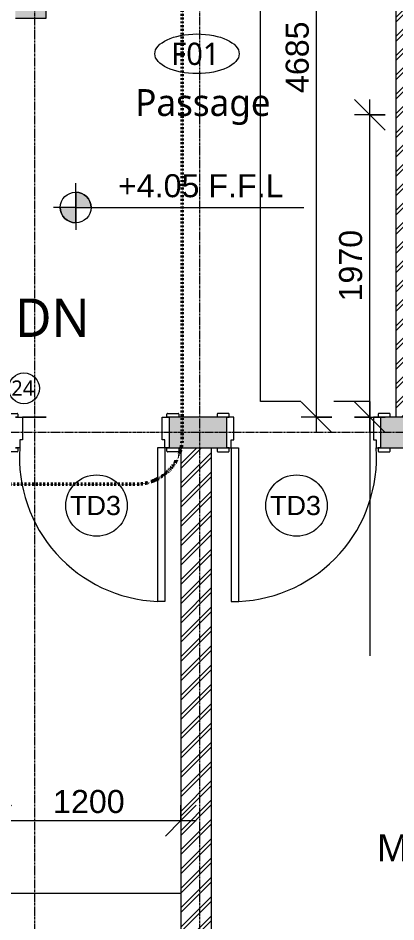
# Model space of a CAD drawing. Header units: millimetres. Extents: x -12746 to 995452, y -409013 to 338495.
# Drawn here: x -3022 to -564, y -5450 to 437 of the extents above; entities that cross this region are included whole.
import ezdxf

# ---------------------------------------------------------------- set-up
doc = ezdxf.new("R2010")
doc.units = ezdxf.units.MM
for name, pattern in [('Callout Boundary', [2.38125, 1.190625, -1.190625]), ('Grid Line', [22.225, 12.7, -3.175, 3.175, -3.175]), ('Overhead', [3.96875, 2.38125, -1.5875])]:
    doc.linetypes.add(name, pattern=pattern)
for name, color, linetype, lineweight in [('A-ANNO-DIMS', 211, 'Continuous', 9), ('A-ANNO-DIMS-100', 211, 'Continuous', 9), ('A-ANNO-NOTE', 131, 'Continuous', 9), ('A-ANNO-SYMB', 150, 'Continuous', 9), ('A-AREA-IDEN', 2, 'Continuous', 9), ('A-DETL-GENF', 92, 'Continuous', 9), ('A-DETL-THIN', 151, 'Continuous', 9), ('A-DOOR', 31, 'Continuous', 9), ('A-DOOR-IDEN', 31, 'Continuous', 18), ('A-FLOR', 192, 'Continuous', 9), ('A-FLOR-OVHD', 1, 'Overhead', 18), ('A-WALL', 113, 'Continuous', 9), ('A-WALL-PATT', 111, 'Continuous', 18), ('G-ANNO-SYMB', 111, 'Continuous', 9), ('S-GRID', 1, 'Continuous', 9), ('S-STRS', 31, 'Continuous', 9), ('S-STRS-IDEN', 31, 'Continuous', 9)]:
    doc.layers.add(name, color=color, linetype=linetype, lineweight=lineweight)
doc.styles.add('Arial', font='arial.ttf', dxfattribs={"height": 150})
doc.styles.add('Arial_3', font='arial.ttf', dxfattribs={"height": 125})
doc.styles.add('Lucida Sans Unicode', font='l_10646.ttf', dxfattribs={"height": 250})
doc.styles.add('Lucida Sans Unicode_1', font='l_10646.ttf', dxfattribs={"height": 175})
doc.styles.add('Lucida Sans Unicode_2', font='l_10646.ttf', dxfattribs={"height": 145})
doc.styles.add('Lucida Sans Unicode_6', font='l_10646.ttf', dxfattribs={"height": 100})
doc.dimstyles.new('100', dxfattribs={"dimscale": 304.8, "dimtxt": 153.03891, "dimasz": 0.656168, "dimexe": 0.328084, "dimexo": 0.0625, "dimgap": 0.016404, "dimtad": 1, "dimdec": 0, "dimzin": 0, "dimdsep": 46, "dimtxsty": 'Arial', "dimblk1": 'OBLIQUE', "dimblk2": 'OBLIQUE', "dimsah": 1, "dimcen": 0.09, "dimdle": 0.328084, "dimazin": 0, "dimtfac": 1, "dimtdec": 4, "dimtix": 1, "dimtmove": 0, "dimatfit": 3, "dimfxl": 0.328084, "dimfxlon": 1, "dimtvp": 1, "dimtolj": 1, "dimtzin": 0, "dimarcsym": 2})
pattern_1 = [(45, (0, 0), (-62.8618, 62.8618), []), (45, (0, 95.25), (-62.8618, 62.8618), [])]

# ---------------------------------------------------------------- blocks, each defined once
blk = doc.blocks.new('BEL-TD2-BED ROOM - TD3-V2-1st Floor FFL')
at = {"layer": 'A-DOOR', "lineweight": 18}
for p, q in [((-563, 100), (-563, 120)), ((-558, 125), (-490, 125)), ((-485, 120), (-485, 100)), ((485, 100), (485, 120)), ((490, 125), (558, 125)), ((563, 120), (563, 100)), ((-485, 100), (-500, 100)), ((-500, 100), (-455, 100)), ((-455, 100), (-455, -46)), ((455, -46), (455, 100)), ((455, 100), (500, 100)), ((500, 100), (485, 100)), ((-472, -46), (-472, -100)), ((-455, -46), (-472, -46)), ((472, -46), (455, -46)), ((472, -100), (472, -46)), ((-563, -120), (-563, -100)), ((-500, -100), (-485, -100)), ((-472, -100), (-500, -100)), ((-485, -100), (-485, -120)), ((423, -100), (423, -1100)), ((472, -100), (423, -100)), ((472, -100), (472, -1100)), ((500, -100), (472, -100)), ((485, -120), (485, -100)), ((485, -100), (500, -100)), ((563, -100), (563, -120)), ((-490, -125), (-558, -125)), ((558, -125), (490, -125)), ((472, -1100), (423, -1100))]:
    blk.add_line(p, q, dxfattribs=at)
for centre, start, end in [((-558, 120), 90, 180), ((-490, 120), 0, 90), ((490, 120), 90, 180), ((558, 120), 0, 90), ((-558, -120), 180, 270), ((-490, -120), 270, 0), ((490, -120), 180, 270), ((558, -120), 270, 0)]:
    blk.add_arc(centre, 5, start, end, dxfattribs=at)
at = {"layer": 'A-DOOR'}
for centre, radius, start, end in [((-558, 120), 5, 150, 180), ((-558, 120), 5, 90, 120), ((-490, 120), 5, 60, 90), ((-490, 120), 5, 0, 30), ((490, 120), 5, 150, 180), ((490, 120), 5, 90, 120), ((558, 120), 5, 60, 90), ((558, 120), 5, 0, 30), ((465, -161.7), 939.1, 176.23052, 267.43397), ((-558, -120), 5, 180, 210), ((-558, -120), 5, 240, 270), ((-490, -120), 5, 270, 300), ((-490, -120), 5, 330, 360), ((490, -120), 5, 180, 210), ((490, -120), 5, 240, 270), ((558, -120), 5, 270, 300), ((558, -120), 5, 330, 0)]:
    blk.add_arc(centre, radius, start, end, dxfattribs=at)
blk = doc.blocks.new('BEL-TD2-BED ROOM - TD3-1678525-1st Floor FFL')
at = {"layer": 'A-DOOR', "lineweight": 18}
for p, q in [((423, 100), (423, 1100)), ((472, 1100), (423, 1100)), ((472, 100), (472, 1100)), ((-563, 120), (-563, 100)), ((-490, 125), (-558, 125)), ((-485, 100), (-485, 120)), ((485, 120), (485, 100)), ((558, 125), (490, 125)), ((563, 100), (563, 120)), ((-500, 100), (-485, 100)), ((-472, 100), (-500, 100)), ((-472, 46), (-472, 100)), ((472, 100), (423, 100)), ((500, 100), (472, 100)), ((472, 100), (472, 46)), ((485, 100), (500, 100)), ((-455, 46), (-472, 46)), ((-455, -100), (-455, 46)), ((472, 46), (455, 46)), ((455, 46), (455, -100)), ((-563, -100), (-563, -120)), ((-485, -100), (-500, -100)), ((-500, -100), (-455, -100)), ((-485, -120), (-485, -100)), ((455, -100), (500, -100)), ((500, -100), (485, -100)), ((485, -100), (485, -120)), ((563, -120), (563, -100)), ((-558, -125), (-490, -125)), ((490, -125), (558, -125))]:
    blk.add_line(p, q, dxfattribs=at)
at = {"layer": 'A-DOOR'}
for centre, radius, start, end in [((465, 161.7), 939.1, 92.56603, 183.76948), ((-558, 120), 5, 150, 180), ((-558, 120), 5, 90, 120), ((-490, 120), 5, 60, 90), ((-490, 120), 5, 0, 30), ((490, 120), 5, 150, 180), ((490, 120), 5, 90, 120), ((558, 120), 5, 60, 90), ((558, 120), 5, 0, 30), ((-558, -120), 5, 180, 210), ((-558, -120), 5, 240, 270), ((-490, -120), 5, 270, 300), ((-490, -120), 5, 330, 0), ((490, -120), 5, 180, 210), ((490, -120), 5, 240, 270), ((558, -120), 5, 270, 300), ((558, -120), 5, 330, 360)]:
    blk.add_arc(centre, radius, start, end, dxfattribs=at)
at = {"layer": 'A-DOOR', "lineweight": 18}
for centre, start, end in [((-558, 120), 90, 180), ((-490, 120), 360, 90), ((490, 120), 90, 180), ((558, 120), 360, 90), ((-558, -120), 180, 270), ((-490, -120), 270, 360), ((490, -120), 180, 270), ((558, -120), 270, 360)]:
    blk.add_arc(centre, 5, start, end, dxfattribs=at)
blk = doc.blocks.new('ROOM-TAG-FINISHES1 - ROOM-TAG-FINISHES-403001-1st Floor FFL')
at = {"layer": 'A-AREA-IDEN'}
blk.add_ellipse((5.187, 0.849), major_axis=(-2.746, 0), ratio=0.469831, dxfattribs=at)
blk = doc.blocks.new('125-lvl - BEL-LVL-1026112-1st Floor FFL')
at = {"layer": 'A-ANNO-NOTE'}
h = blk.add_hatch(color=256, dxfattribs=at)
edge = h.paths.add_edge_path()
edge.add_line((0, 0), (0, 1))
edge.add_arc((0, 0), 1, 0, 90, ccw=False)
edge.add_line((1, 0), (0, 0))
h = blk.add_hatch(color=256, dxfattribs=at)
edge = h.paths.add_edge_path()
edge.add_line((0, 0), (0, -1))
edge.add_arc((0, 0), 1, 180, 270, ccw=False)
edge.add_line((-1, 0), (0, 0))
for p, q in [((0, 0), (0, 1.576)), ((0, 1), (0, 0)), ((0, 0), (-1.454, 0)), ((0, 0), (-1, 0)), ((0, 0), (2.778, 0)), ((0, 0), (0, -1.457)), ((0, -1), (0, 0)), ((0, 0), (1, 0)), ((2.778, 0), (14.847, 0))]:
    blk.add_line(p, q, dxfattribs=at)
blk.add_circle((0, 0), 1, dxfattribs=at)
for start, end in [(0, 90), (180, 270)]:
    blk.add_arc((0, 0), 1, start, end, dxfattribs=at)
blk = doc.blocks.new('DIMBLOCK12-1st Floor FFL')
at = {"layer": 'A-ANNO-DIMS-100', "transparency": 16777216}
for p, q in [((-3163.9, -4790.3), (-3063.9, -4690.3)), ((-3163.9, -4690.3), (-3163.9, -4890.3)), ((-3163.9, -4790.3), (-3163.9, -4690.3)), ((-1963.9, -4790.3), (-1863.9, -4690.3)), ((-1963.9, -4690.3), (-1963.9, -4890.3)), ((-1963.9, -4790.3), (-1963.9, -4690.3)), ((-3263.9, -4790.3), (-1863.9, -4790.3)), ((-3163.9, -4790.3), (-3263.9, -4890.3)), ((-1963.9, -4790.3), (-2063.9, -4890.3))]:
    blk.add_line(p, q, dxfattribs=at)
at = {"layer": 'A-ANNO-DIMS-100', "color": 0, "transparency": 16777216, "insert": (-2794.6, -4590.5), "char_height": 150, "width": 553.765, "attachment_point": 1, "line_spacing_factor": 0.941778, "style": 'Arial'}
blk.add_mtext('1200', dxfattribs=at)
blk = doc.blocks.new('_Oblique')
at = {"color": 0, "linetype": 'ByBlock', "lineweight": -2}
blk.add_line((-0.5, -0.5), (0.5, 0.5), dxfattribs=at)
blk = doc.blocks.new('DIMBLOCK17-1st Floor FFL')
at = {"layer": 'A-ANNO-DIMS-100', "transparency": 16777216}
for p, q in [((-1081.3, 2522.2), (-1181.3, 2622.2)), ((-1081.3, -2262.8), (-1081.3, 2622.2)), ((-1181.3, 2522.2), (-981.3, 2522.2)), ((-1081.3, 2522.2), (-1181.3, 2522.2)), ((-1081.3, 2522.2), (-981.3, 2422.2)), ((-1081.3, -2162.8), (-1181.3, -2062.8)), ((-981.3, -2162.8), (-1181.3, -2162.8)), ((-1081.3, -2162.8), (-981.3, -2262.8)), ((-1081.3, -2162.8), (-981.3, -2162.8))]:
    blk.add_line(p, q, dxfattribs=at)
at = {"layer": 'A-ANNO-DIMS-100', "color": 0, "transparency": 16777216, "insert": (-1281.1, -51.1), "char_height": 150, "width": 553.765, "attachment_point": 1, "rotation": 90, "line_spacing_factor": 0.941778, "style": 'Arial'}
blk.add_mtext('4685', dxfattribs=at)
blk = doc.blocks.new('DIMBLOCK19-1st Floor FFL')
at = {"layer": 'A-ANNO-DIMS-100', "transparency": 16777216}
for p, q in [((-734.1, -192.8), (-834.1, -92.8)), ((-734.1, -2262.8), (-734.1, -92.8)), ((-634.1, -192.8), (-834.1, -192.8)), ((-734.1, -192.8), (-634.1, -292.8)), ((-734.1, -192.8), (-634.1, -192.8)), ((-734.1, -2162.8), (-834.1, -2062.8)), ((-834.1, -2162.8), (-634.1, -2162.8)), ((-734.1, -2162.8), (-834.1, -2162.8)), ((-734.1, -2162.8), (-634.1, -2262.8))]:
    blk.add_line(p, q, dxfattribs=at)
at = {"layer": 'A-ANNO-DIMS-100', "color": 0, "transparency": 16777216, "insert": (-933.8, -1408.6), "char_height": 150, "width": 553.765, "attachment_point": 1, "rotation": 90, "line_spacing_factor": 0.941778, "style": 'Arial'}
blk.add_mtext('1970', dxfattribs=at)
blk = doc.blocks.new('BEL-DOOR TAG - BEL-DOOR TAG-559591-1st Floor FFL')
at = {"layer": 'A-DOOR-IDEN'}
blk.add_circle((-0.464, 0.805), 2, dxfattribs=at)
blk = doc.blocks.new('step-numbering - External finishes-tag-1023582-1st Floor FFL')
at = {"layer": 'A-ANNO-NOTE'}
blk.add_circle((0, 0), 1, dxfattribs=at)

msp = doc.modelspace()

# ---------------------------------------------------------------- hatches: boundary and pattern name
at = {"layer": 'A-DETL-GENF'}
h = msp.add_hatch(color=9, dxfattribs=at)
h.paths.add_polyline_path([(2486.1, -8678.1), (3186.1, -8678.1), (3186.1, -8428.1), (2486.1, -8428.1)])
h.paths.add_polyline_path([(2936.1, -7027.8), (3486.1, -7027.8), (3486.1, -6777.8), (2936.1, -6777.8)])
h.paths.add_polyline_path([(-7038.9, -5262.8), (-7038.9, -5062.8), (-7238.9, -5062.8), (-7238.9, -5262.8)])
h.paths.add_polyline_path([(-3163.9, -4362.8), (-3163.9, -4262.8), (-3263.9, -4262.8), (-3263.9, -4362.8)])
h.paths.add_polyline_path([(-3263.9, -3262.8), (-3163.9, -3262.8), (-3163.9, -3162.8), (-3263.9, -3162.8)])
h.paths.add_polyline_path([(-663.9, -2362.8), (-363.9, -2362.8), (-363.9, -2162.8), (-663.9, -2162.8)])
h.paths.add_polyline_path([(-1663.9, -2362.8), (-1663.9, -2162.8), (-2038.9, -2162.8), (-2038.9, -2362.8), (-1856.7, -2362.8)])
h.paths.add_polyline_path([(3786.1, -2162.8), (3786.1, -1562.8), (3486.1, -1562.8), (3486.1, -2162.8)])
h.paths.add_polyline_path([(1636.1, 407.2), (1636.1, 507.2), (1536.6, 507.2), (1536.6, 407.2)])
h.paths.add_polyline_path([(-2980.8, 437.2), (-2838.9, 437.2), (-2838.9, 737.2), (-3038.9, 737.2), (-3038.9, 437.2)])
h.paths.add_polyline_path([(3486.1, 1322.2), (3786.1, 1322.2), (3786.1, 1922.2), (3486.1, 1922.2)])
h.paths.add_polyline_path([(-363.9, 2522.2), (-363.9, 2722.2), (-563.9, 2722.2), (-563.9, 2522.2)])
h.paths.add_polyline_path([(-3038.9, 2522.2), (-2838.9, 2522.2), (-2838.9, 2722.2), (-3038.9, 2722.2), (-3038.9, 2701.8)])
h.paths.add_polyline_path([(-7038.9, 3337.2), (-7038.9, 3537.2), (-7238.9, 3537.2), (-7238.9, 3337.2)])
h.paths.add_polyline_path([(2736.4, 4772.2), (3036.4, 4772.2), (3036.4, 5122.2), (2736.4, 5122.2)])
h.paths.add_polyline_path([(636.4, 4772.2), (936.4, 4772.2), (936.4, 5122.2), (636.4, 5122.2)])
at = {"layer": 'A-WALL-PATT', "lineweight": 9}
h = msp.add_hatch(dxfattribs=at)
h.set_pattern_fill('FP_2', color=256, style=0, pattern_type=2)
h.set_pattern_definition(pattern_1)
h.paths.add_polyline_path([(-463.9, -2162.8), (-363.9, -2162.8), (-363.9, 737.2), (-563.9, 737.2), (-563.9, -2162.8)])
h.paths.add_polyline_path([(-363.9, 1737.2), (-363.9, 2522.2), (-563.9, 2522.2), (-563.9, 1737.2), (-463.9, 1737.2)])
h = msp.add_hatch(dxfattribs=at)
h.set_pattern_fill('FP_2', color=256, style=0, pattern_type=2)
h.set_pattern_definition(pattern_1)
h.paths.add_polyline_path([(-1763.9, -8428.1), (-1763.9, -2362.8), (-1963.9, -2362.8), (-1963.9, -8428.1), (-1856.7, -8428.1)])

# ---------------------------------------------------------------- linework, layer by layer
at = {"layer": 'A-ANNO-SYMB', "linetype": 'Callout Boundary', "lineweight": 50}
for p, q in [((-1954.4, -2298.6), (-1954.4, 617.1)), ((-7657.2, -2598.6), (-2254.4, -2598.6))]:
    msp.add_line(p, q, dxfattribs=at)
msp.add_arc((-2254.4, -2298.6), 300, 270, 0, dxfattribs=at)
at = {"layer": 'A-DETL-THIN'}
for p, q in [((-2838.9, 437.2), (-2838.9, 737.2)), ((-3038.9, 437.2), (-2838.9, 437.2)), ((-1663.9, -2162.8), (-2038.9, -2162.8)), ((-2038.9, -2162.8), (-2038.9, -2362.8)), ((-1663.9, -2362.8), (-1663.9, -2162.8)), ((-363.9, -2162.8), (-663.9, -2162.8)), ((-663.9, -2162.8), (-663.9, -2362.8)), ((-2038.9, -2362.8), (-1663.9, -2362.8)), ((-663.9, -2362.8), (-363.9, -2362.8))]:
    msp.add_line(p, q, dxfattribs=at)
at = {"layer": 'A-FLOR'}
msp.add_line((-2838.9, -2162.8), (-2993.9, -2162.8), dxfattribs=at)
at = {"layer": 'A-FLOR-OVHD'}
msp.add_line((-3163.9, -5262.8), (-1963.9, -5262.8), dxfattribs=at)
at = {"layer": 'A-WALL', "lineweight": 18}
for p, q in [((-563.9, 737.2), (-563.9, -2162.8)), ((-1963.9, -2362.8), (-1963.9, -8428.1)), ((-1763.9, -8428.1), (-1763.9, -2362.8))]:
    msp.add_line(p, q, dxfattribs=at)
at = {"layer": 'G-ANNO-SYMB'}
for p, q in [((-1444, -2060.1), (-1444, 1674)), ((-1444, -2060.1), (-1444, -1570.7)), ((-1182.4, -2060.1), (-1444, -2060.1)), ((-1206.3, -2060.1), (-1444, -2060.1)), ((-730.8, -2060.1), (-968.6, -2060.1)), ((-730.8, -2060.1), (-938.6, -2060.1)), ((-730.8, -3012), (-730.8, -2060.1)), ((-730.8, -3716.6), (-730.8, -2060.1))]:
    msp.add_line(p, q, dxfattribs=at)
at = {"layer": 'S-GRID', "linetype": 'Grid Line'}
for p, q in [((-2913.9, -12055.6), (-2913.9, 15091.4)), ((-1838.9, -12055.6), (-1838.9, 15091.4)), ((7895.6, -2262.8), (-11133.4, -2262.8))]:
    msp.add_line(p, q, dxfattribs=at)
at = {"layer": 'S-STRS'}
msp.add_line((-2993.9, -2162.8), (-2838.9, -2162.8), dxfattribs=at)

# ---------------------------------------------------------------- block references
at = {"layer": 'A-ANNO-NOTE', "xscale": 100, "yscale": 100, "zscale": 100}
for name, p in [('125-lvl - BEL-LVL-1026112-1st Floor FFL', (-2647.2, -796.6)), ('step-numbering - External finishes-tag-1023582-1st Floor FFL', (-2983.7, -1974.4))]:
    msp.add_blockref(name, p, dxfattribs=at)
at = {"layer": 'A-AREA-IDEN', "xscale": 99.99999999999993, "yscale": 99.99999999999993, "zscale": 99.99999999999993}
msp.add_blockref('ROOM-TAG-FINISHES1 - ROOM-TAG-FINISHES-403001-1st Floor FFL', (-2376.7, 119.9), dxfattribs=at)
at = {"layer": 'A-DOOR'}
msp.add_blockref('BEL-TD2-BED ROOM - TD3-V2-1st Floor FFL', (-2538.9, -2262.8), dxfattribs=at)
at = {"layer": 'A-DOOR', "rotation": 180}
msp.add_blockref('BEL-TD2-BED ROOM - TD3-1678525-1st Floor FFL', (-1163.9, -2262.8), dxfattribs=at)
at = {"layer": 'A-DOOR-IDEN', "xscale": 99.99999999999993, "yscale": 99.99999999999993, "zscale": 99.99999999999993}
for p in [(-2465.2, -2818.6), (-1163.9, -2818.6)]:
    msp.add_blockref('BEL-DOOR TAG - BEL-DOOR TAG-559591-1st Floor FFL', p, dxfattribs=at)

# ---------------------------------------------------------------- texts
at = {"layer": 'A-ANNO-NOTE', "attachment_point": 1}
for s, insert, char_height, width, style in [('+4.05 F.F.L', (-2372.4, -579.7), 150, 1338.818, 'Arial'), ('24', (-3066, -1923), 100, 208.439, 'Lucida Sans Unicode_6')]:
    msp.add_mtext(s, dxfattribs=dict(at, insert=insert, char_height=char_height, width=width, style=style))
at = {"layer": 'A-AREA-IDEN', "attachment_point": 1}
for s, insert, char_height, width, style in [('F01', (-2025.7, 276.8), 145, 416.877, 'Lucida Sans Unicode_2'), ('Passage', (-2259.8, -25.5), 175, 1138.396, 'Lucida Sans Unicode_1'), ('Master Bedroom-2', (-688.6, -4879.9), 175, 2709.704, 'Lucida Sans Unicode_1')]:
    msp.add_mtext(s, dxfattribs=dict(at, insert=insert, char_height=char_height, width=width, style=style))
at = {"layer": 'A-DOOR-IDEN', "lineweight": 9, "char_height": 125, "width": 408.861, "attachment_point": 1, "style": 'Arial_3'}
for insert in [(-2682.9, -2675), (-1381.6, -2675)]:
    msp.add_mtext('TD3', dxfattribs=dict(at, insert=insert))
at = {"layer": 'S-STRS-IDEN', "insert": (-3041.7, -1389.7), "char_height": 250, "width": 617.637, "attachment_point": 1, "line_spacing_factor": 1.002394, "style": 'Lucida Sans Unicode'}
msp.add_mtext('DN', dxfattribs=at)

# ---------------------------------------------------------------- dimensions: what is measured, and where the dimension line sits
at = {"layer": 'A-ANNO-DIMS'}
for base, p1, p2, override, picture, middle in [((-1081.3, 2522.2), (-981.3, -2162.8), (-1181.3, 2522.2), {"dimpost": '<>', "dimfxl": 4689.266918}, 'DIMBLOCK17-1st Floor FFL', (-1162.9, 179.7)), ((-734.1, -192.8), (-834.1, -2162.8), (-634.1, -192.8), {"dimpost": '<>', "dimfxl": 1980.126536}, 'DIMBLOCK19-1st Floor FFL', (-815.7, -1177.8))]:
    dim = msp.add_linear_dim(base=base, p1=p1, p2=p2, angle=90, dimstyle='100', override=override, dxfattribs=at)
    dim.commit()
    dim.dimension.update_dxf_attribs({"geometry": picture, "text_midpoint": middle})
dim = msp.add_linear_dim(base=(-1963.9, -4790.3), p1=(-3163.9, -4690.3), p2=(-1963.9, -4690.3), dimstyle='100', override={"dimpost": '<>', "dimfxl": 1200.000234}, dxfattribs=at)
dim.commit()
dim.dimension.update_dxf_attribs({"geometry": 'DIMBLOCK12-1st Floor FFL', "text_midpoint": (-2563.9, -4708.7)})

doc.saveas('drawing.dxf')
